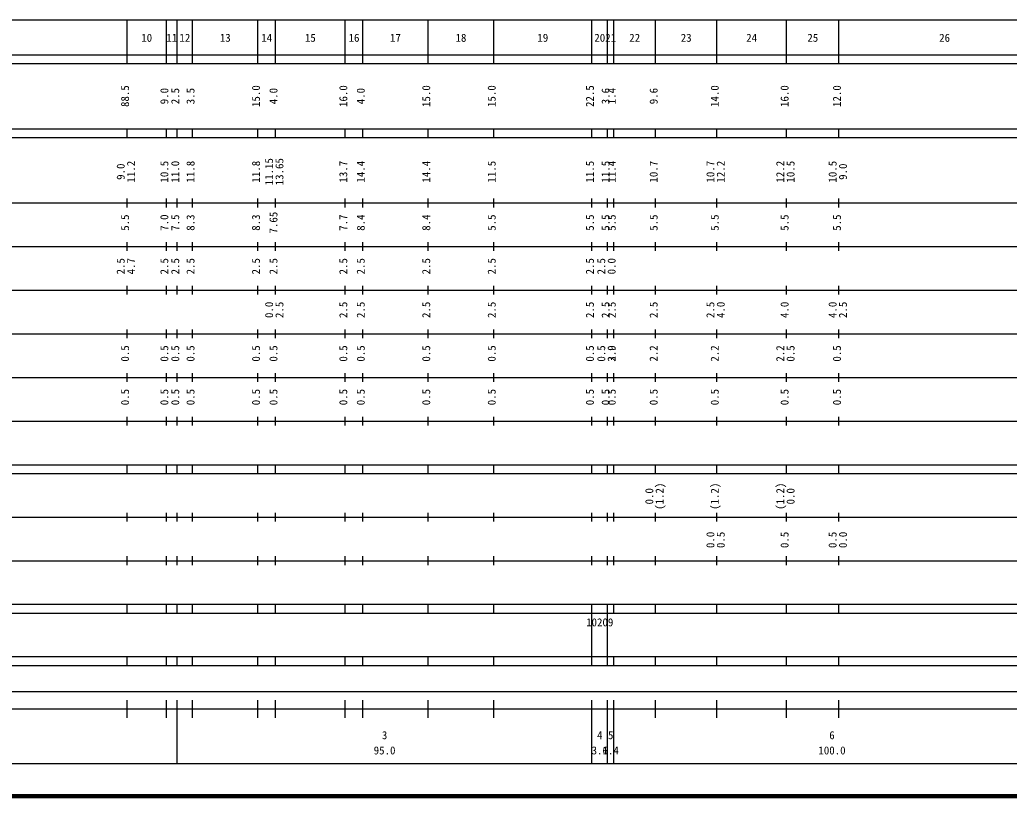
# Model space of a CAD drawing. Units: millimetres on the paper, enlarged 1000 times. Extents: x 40000 to 680000, y 20000 to 380000.
# Drawn here: x 231926 to 458603, y 20000 to 198000 of the extents above; entities that cross this region are included whole.
import ezdxf
from ezdxf.enums import TextEntityAlignment as Align

# ---------------------------------------------------------------- set-up
doc = ezdxf.new("R2010")
doc.units = ezdxf.units.MM
doc.header["$LTSCALE"] = 1000
doc.layers.add('S-TTL', color=2, linetype='Continuous', lineweight=140)
doc.layers.add('S-TTL-BAND', color=7, linetype='Continuous', lineweight=25)
doc.styles.add('ＭＳ ゴシック', font='')
doc.styles.get('ＭＳ ゴシック').set_extended_font_data('MS Gothic')

msp = doc.modelspace()

# ---------------------------------------------------------------- linework, layer by layer
at = {"layer": 'S-TTL'}
msp.add_line((40000, 20000), (680000, 20000), dxfattribs=at)
at = {"layer": 'S-TTL-BAND'}
for p, q in [((68000, 198000), (579000, 198000)), ((256500, 188000), (256500, 198000)), ((265500, 188000), (265500, 198000)), ((268000, 188000), (268000, 198000)), ((271500, 188000), (271500, 198000)), ((286500, 188000), (286500, 198000)), ((290500, 188000), (290500, 198000)), ((306500, 188000), (306500, 198000)), ((310500, 188000), (310500, 198000)), ((325500, 188000), (325500, 198000)), ((340500, 188000), (340500, 198000)), ((363000, 188000), (363000, 198000)), ((366600, 188000), (366600, 198000)), ((368000, 188000), (368000, 198000)), ((377600, 188000), (377600, 198000)), ((391600, 188000), (391600, 198000)), ((407600, 188000), (407600, 198000)), ((419600, 188000), (419600, 198000)), ((40000, 190000), (579000, 190000)), ((40000, 188000), (579000, 188000)), ((40000, 173000), (579000, 173000)), ((256500, 171000), (256500, 173000)), ((265500, 171000), (265500, 173000)), ((268000, 171000), (268000, 173000)), ((271500, 171000), (271500, 173000)), ((286500, 171000), (286500, 173000)), ((290500, 171000), (290500, 173000)), ((306500, 171000), (306500, 173000)), ((310500, 171000), (310500, 173000)), ((325500, 171000), (325500, 173000)), ((340500, 171000), (340500, 173000)), ((363000, 171000), (363000, 173000)), ((366600, 171000), (366600, 173000)), ((368000, 171000), (368000, 173000)), ((377600, 171000), (377600, 173000)), ((391600, 171000), (391600, 173000)), ((407600, 171000), (407600, 173000)), ((419600, 171000), (419600, 173000)), ((40000, 171000), (579000, 171000)), ((256500, 155000), (256500, 157000)), ((265500, 155000), (265500, 157000)), ((268000, 155000), (268000, 157000)), ((271500, 155000), (271500, 157000)), ((286500, 155000), (286500, 157000)), ((290500, 155000), (290500, 157000)), ((306500, 155000), (306500, 157000)), ((310500, 155000), (310500, 157000)), ((325500, 155000), (325500, 157000)), ((340500, 155000), (340500, 157000)), ((363000, 155000), (363000, 157000)), ((366600, 155000), (366600, 157000)), ((368000, 155000), (368000, 157000)), ((377600, 155000), (377600, 157000)), ((391600, 155000), (391600, 157000)), ((407600, 155000), (407600, 157000)), ((419600, 155000), (419600, 157000)), ((40000, 156000), (579000, 156000)), ((46000, 146000), (579000, 146000)), ((256500, 145000), (256500, 147000)), ((265500, 145000), (265500, 147000)), ((268000, 145000), (268000, 147000)), ((271500, 145000), (271500, 147000)), ((286500, 145000), (286500, 147000)), ((290500, 145000), (290500, 147000)), ((306500, 145000), (306500, 147000)), ((310500, 145000), (310500, 147000)), ((325500, 145000), (325500, 147000)), ((340500, 145000), (340500, 147000)), ((363000, 145000), (363000, 147000)), ((366600, 145000), (366600, 147000)), ((368000, 145000), (368000, 147000)), ((377600, 145000), (377600, 147000)), ((391600, 145000), (391600, 147000)), ((407600, 145000), (407600, 147000)), ((419600, 145000), (419600, 147000)), ((256500, 135000), (256500, 137000)), ((265500, 135000), (265500, 137000)), ((268000, 135000), (268000, 137000)), ((271500, 135000), (271500, 137000)), ((286500, 135000), (286500, 137000)), ((290500, 135000), (290500, 137000)), ((306500, 135000), (306500, 137000)), ((310500, 135000), (310500, 137000)), ((325500, 135000), (325500, 137000)), ((340500, 135000), (340500, 137000)), ((363000, 135000), (363000, 137000)), ((366600, 135000), (366600, 137000)), ((368000, 135000), (368000, 137000)), ((377600, 135000), (377600, 137000)), ((391600, 135000), (391600, 137000)), ((407600, 135000), (407600, 137000)), ((419600, 135000), (419600, 137000)), ((52000, 136000), (579000, 136000)), ((256500, 125000), (256500, 127000)), ((265500, 125000), (265500, 127000)), ((268000, 125000), (268000, 127000)), ((271500, 125000), (271500, 127000)), ((286500, 125000), (286500, 127000)), ((290500, 125000), (290500, 127000)), ((306500, 125000), (306500, 127000)), ((310500, 125000), (310500, 127000)), ((325500, 125000), (325500, 127000)), ((340500, 125000), (340500, 127000)), ((363000, 125000), (363000, 127000)), ((366600, 125000), (366600, 127000)), ((368000, 125000), (368000, 127000)), ((377600, 125000), (377600, 127000)), ((391600, 125000), (391600, 127000)), ((407600, 125000), (407600, 127000)), ((419600, 125000), (419600, 127000)), ((46000, 126000), (579000, 126000)), ((52000, 116000), (579000, 116000)), ((256500, 115000), (256500, 117000)), ((265500, 115000), (265500, 117000)), ((268000, 115000), (268000, 117000)), ((271500, 115000), (271500, 117000)), ((286500, 115000), (286500, 117000)), ((290500, 115000), (290500, 117000)), ((306500, 115000), (306500, 117000)), ((310500, 115000), (310500, 117000)), ((325500, 115000), (325500, 117000)), ((340500, 115000), (340500, 117000)), ((363000, 115000), (363000, 117000)), ((366600, 115000), (366600, 117000)), ((368000, 115000), (368000, 117000)), ((377600, 115000), (377600, 117000)), ((391600, 115000), (391600, 117000)), ((407600, 115000), (407600, 117000)), ((419600, 115000), (419600, 117000)), ((256500, 105000), (256500, 107000)), ((265500, 105000), (265500, 107000)), ((268000, 105000), (268000, 107000)), ((271500, 105000), (271500, 107000)), ((286500, 105000), (286500, 107000)), ((290500, 105000), (290500, 107000)), ((306500, 105000), (306500, 107000)), ((310500, 105000), (310500, 107000)), ((325500, 105000), (325500, 107000)), ((340500, 105000), (340500, 107000)), ((363000, 105000), (363000, 107000)), ((366600, 105000), (366600, 107000)), ((368000, 105000), (368000, 107000)), ((377600, 105000), (377600, 107000)), ((391600, 105000), (391600, 107000)), ((407600, 105000), (407600, 107000)), ((419600, 105000), (419600, 107000)), ((46000, 106000), (579000, 106000)), ((40000, 96000), (579000, 96000)), ((256500, 94000), (256500, 96000)), ((265500, 94000), (265500, 96000)), ((268000, 94000), (268000, 96000)), ((271500, 94000), (271500, 96000)), ((286500, 94000), (286500, 96000)), ((290500, 94000), (290500, 96000)), ((306500, 94000), (306500, 96000)), ((310500, 94000), (310500, 96000)), ((325500, 94000), (325500, 96000)), ((340500, 94000), (340500, 96000)), ((363000, 94000), (363000, 96000)), ((366600, 94000), (366600, 96000)), ((368000, 94000), (368000, 96000)), ((377600, 94000), (377600, 96000)), ((391600, 94000), (391600, 96000)), ((407600, 94000), (407600, 96000)), ((419600, 94000), (419600, 96000)), ((40000, 94000), (579000, 94000)), ((49000, 84000), (579000, 84000)), ((256500, 83000), (256500, 85000)), ((265500, 83000), (265500, 85000)), ((268000, 83000), (268000, 85000)), ((271500, 83000), (271500, 85000)), ((286500, 83000), (286500, 85000)), ((290500, 83000), (290500, 85000)), ((306500, 83000), (306500, 85000)), ((310500, 83000), (310500, 85000)), ((325500, 83000), (325500, 85000)), ((340500, 83000), (340500, 85000)), ((363000, 83000), (363000, 85000)), ((366600, 83000), (366600, 85000)), ((368000, 83000), (368000, 85000)), ((377600, 83000), (377600, 85000)), ((391600, 83000), (391600, 85000)), ((407600, 83000), (407600, 85000)), ((419600, 83000), (419600, 85000)), ((256500, 73000), (256500, 75000)), ((265500, 73000), (265500, 75000)), ((268000, 73000), (268000, 75000)), ((271500, 73000), (271500, 75000)), ((286500, 73000), (286500, 75000)), ((290500, 73000), (290500, 75000)), ((306500, 73000), (306500, 75000)), ((310500, 73000), (310500, 75000)), ((325500, 73000), (325500, 75000)), ((340500, 73000), (340500, 75000)), ((363000, 73000), (363000, 75000)), ((366600, 73000), (366600, 75000)), ((368000, 73000), (368000, 75000)), ((377600, 73000), (377600, 75000)), ((391600, 73000), (391600, 75000)), ((407600, 73000), (407600, 75000)), ((419600, 73000), (419600, 75000)), ((40000, 74000), (579000, 74000)), ((40000, 64000), (579000, 64000)), ((256500, 62000), (256500, 64000)), ((265500, 62000), (265500, 64000)), ((268000, 62000), (268000, 64000)), ((271500, 62000), (271500, 64000)), ((286500, 62000), (286500, 64000)), ((290500, 62000), (290500, 64000)), ((306500, 62000), (306500, 64000)), ((310500, 62000), (310500, 64000)), ((325500, 62000), (325500, 64000)), ((340500, 62000), (340500, 64000)), ((363000, 62000), (363000, 64000)), ((366600, 62000), (366600, 64000)), ((368000, 62000), (368000, 64000)), ((377600, 62000), (377600, 64000)), ((391600, 62000), (391600, 64000)), ((407600, 62000), (407600, 64000)), ((419600, 62000), (419600, 64000)), ((40000, 62000), (579000, 62000)), ((363000, 52000), (363000, 62000)), ((366600, 52000), (366600, 62000)), ((40000, 52000), (579000, 52000)), ((40000, 50000), (579000, 50000)), ((256500, 50000), (256500, 52000)), ((265500, 50000), (265500, 52000)), ((268000, 50000), (268000, 52000)), ((271500, 50000), (271500, 52000)), ((286500, 50000), (286500, 52000)), ((290500, 50000), (290500, 52000)), ((306500, 50000), (306500, 52000)), ((310500, 50000), (310500, 52000)), ((325500, 50000), (325500, 52000)), ((340500, 50000), (340500, 52000)), ((363000, 50000), (363000, 52000)), ((366600, 50000), (366600, 52000)), ((368000, 50000), (368000, 52000)), ((377600, 50000), (377600, 52000)), ((391600, 50000), (391600, 52000)), ((407600, 50000), (407600, 52000)), ((419600, 50000), (419600, 52000)), ((71000, 44000), (565000, 44000)), ((256500, 38000), (256500, 42000)), ((265500, 38000), (265500, 42000)), ((268000, 27500), (268000, 42000)), ((271500, 38000), (271500, 42000)), ((286500, 38000), (286500, 42000)), ((290500, 38000), (290500, 42000)), ((306500, 38000), (306500, 42000)), ((310500, 38000), (310500, 42000)), ((325500, 38000), (325500, 42000)), ((340500, 38000), (340500, 42000)), ((363000, 27500), (363000, 42000)), ((366600, 27500), (366600, 42000)), ((368000, 27500), (368000, 42000)), ((377600, 38000), (377600, 42000)), ((391600, 38000), (391600, 42000)), ((407600, 38000), (407600, 42000)), ((419600, 38000), (419600, 42000)), ((40000, 40000), (579000, 40000)), ((68000, 27500), (579000, 27500))]:
    msp.add_line(p, q, dxfattribs=at)

# ---------------------------------------------------------------- texts
at = {"layer": 'S-TTL-BAND', "style": 'ＭＳ ゴシック'}
for s, p in [('10', (261000, 192405)), ('11', (266750, 192405)), ('12', (269750, 192405)), ('13', (279000, 192405)), ('14', (288500, 192405)), ('15', (298500, 192405)), ('16', (308500, 192405)), ('17', (318000, 192405)), ('18', (333000, 192405)), ('19', (351750, 192405)), ('20', (364800, 192405)), ('21', (367300, 192405)), ('22', (372800, 192405)), ('23', (384600, 192405)), ('24', (399600, 192405)), ('25', (413600, 192405)), ('26', (443800, 192405)), ('3', (315500, 32523)), ('4', (364800, 32523)), ('5', (367300, 32523)), ('6', (418000, 32523)), ('95.0', (315500, 29033)), ('3.6', (364800, 29033)), ('1.4', (367300, 29033)), ('100.0', (418000, 29033))]:
    msp.add_text(s, height=1833, dxfattribs=at).set_placement(p, align=Align.BOTTOM_CENTER)
for s, p in [('88.5', (257500, 180500)), ('9.0', (266500, 180500)), ('2.5', (269000, 180500)), ('3.5', (272500, 180500)), ('15.0', (287500, 180500)), ('4.0', (291500, 180500)), ('16.0', (307500, 180500)), ('4.0', (311500, 180500)), ('15.0', (326500, 180500)), ('15.0', (341500, 180500)), ('22.5', (364000, 180500)), ('3.6', (367600, 180500)), ('1.4', (369000, 180500)), ('9.6', (378600, 180500)), ('14.0', (392600, 180500)), ('16.0', (408600, 180500)), ('12.0', (420600, 180500)), ('11.2', (258870, 163174)), ('10.5', (266500, 163174)), ('11.0', (269000, 163174)), ('11.8', (272500, 163174)), ('11.8', (287500, 163174)), ('11.15', (290500, 163174)), ('13.65', (292870, 163174)), ('13.7', (307500, 163174)), ('14.4', (311500, 163174)), ('14.4', (326500, 163174)), ('11.5', (341500, 163174)), ('11.5', (364000, 163174)), ('11.5', (367600, 163174)), ('11.4', (369000, 163174)), ('10.7', (378600, 163174)), ('10.7', (391600, 163174)), ('12.2', (393970, 163174)), ('12.2', (407600, 163174)), ('10.5', (409970, 163174)), ('10.5', (419600, 163174)), ('9.0', (256500, 163174)), ('9.0', (421970, 163174)), ('5.5', (257500, 151500)), ('7.0', (266500, 151500)), ('7.5', (269000, 151500)), ('8.3', (272500, 151500)), ('8.3', (287500, 151500)), ('7.65', (291500, 151500)), ('7.7', (307500, 151500)), ('8.4', (311500, 151500)), ('8.4', (326500, 151500)), ('5.5', (341500, 151500)), ('5.5', (364000, 151500)), ('5.5', (367600, 151500)), ('5.5', (369000, 151500)), ('5.5', (378600, 151500)), ('5.5', (392600, 151500)), ('5.5', (408600, 151500)), ('5.5', (420600, 151500)), ('2.5', (256500, 141500)), ('4.7', (258870, 141500)), ('2.5', (266500, 141500)), ('2.5', (269000, 141500)), ('2.5', (272500, 141500)), ('2.5', (287500, 141500)), ('2.5', (291500, 141500)), ('2.5', (307500, 141500)), ('2.5', (311500, 141500)), ('2.5', (326500, 141500)), ('2.5', (341500, 141500)), ('2.5', (364000, 141500)), ('2.5', (366600, 141500)), ('0.0', (368970, 141500)), ('0.0', (290500, 131500)), ('2.5', (292870, 131500)), ('2.5', (307500, 131500)), ('2.5', (311500, 131500)), ('2.5', (326500, 131500)), ('2.5', (341500, 131500)), ('2.5', (364000, 131500)), ('2.5', (367600, 131500)), ('2.5', (369000, 131500)), ('2.5', (378600, 131500)), ('2.5', (391600, 131500)), ('4.0', (393970, 131500)), ('4.0', (408600, 131500)), ('4.0', (419600, 131500)), ('2.5', (421970, 131500)), ('0.5', (257500, 121500)), ('0.5', (266500, 121500)), ('0.5', (269000, 121500)), ('0.5', (272500, 121500)), ('0.5', (287500, 121500)), ('0.5', (291500, 121500)), ('0.5', (307500, 121500)), ('0.5', (311500, 121500)), ('0.5', (326500, 121500)), ('0.5', (341500, 121500)), ('0.5', (364000, 121500)), ('0.5', (366600, 121500)), ('3.0', (368970, 121500)), ('2.9', (369000, 121500)), ('2.2', (378600, 121500)), ('2.2', (392600, 121500)), ('2.2', (407600, 121500)), ('0.5', (409970, 121500)), ('0.5', (420600, 121500)), ('0.5', (257500, 111500)), ('0.5', (266500, 111500)), ('0.5', (269000, 111500)), ('0.5', (272500, 111500)), ('0.5', (287500, 111500)), ('0.5', (291500, 111500)), ('0.5', (307500, 111500)), ('0.5', (311500, 111500)), ('0.5', (326500, 111500)), ('0.5', (341500, 111500)), ('0.5', (364000, 111500)), ('0.5', (367600, 111500)), ('0.5', (369000, 111500)), ('0.5', (378600, 111500)), ('0.5', (392600, 111500)), ('0.5', (408600, 111500)), ('0.5', (420600, 111500)), ('(1.2)', (379970, 88764)), ('(1.2)', (392600, 88764)), ('(1.2)', (407600, 88764)), ('0.0', (377600, 88764)), ('0.0', (409970, 88764)), ('0.0', (391600, 78764)), ('0.5', (393970, 78764)), ('0.5', (408600, 78764)), ('0.5', (419600, 78764)), ('0.0', (421970, 78764))]:
    msp.add_text(s, height=1833, rotation=90, dxfattribs=at).set_placement(p, align=Align.BOTTOM_CENTER)
msp.add_text('10209', height=1833, dxfattribs=at).set_placement((361675, 58405), align=Align.BOTTOM_LEFT)

doc.saveas('drawing.dxf')
